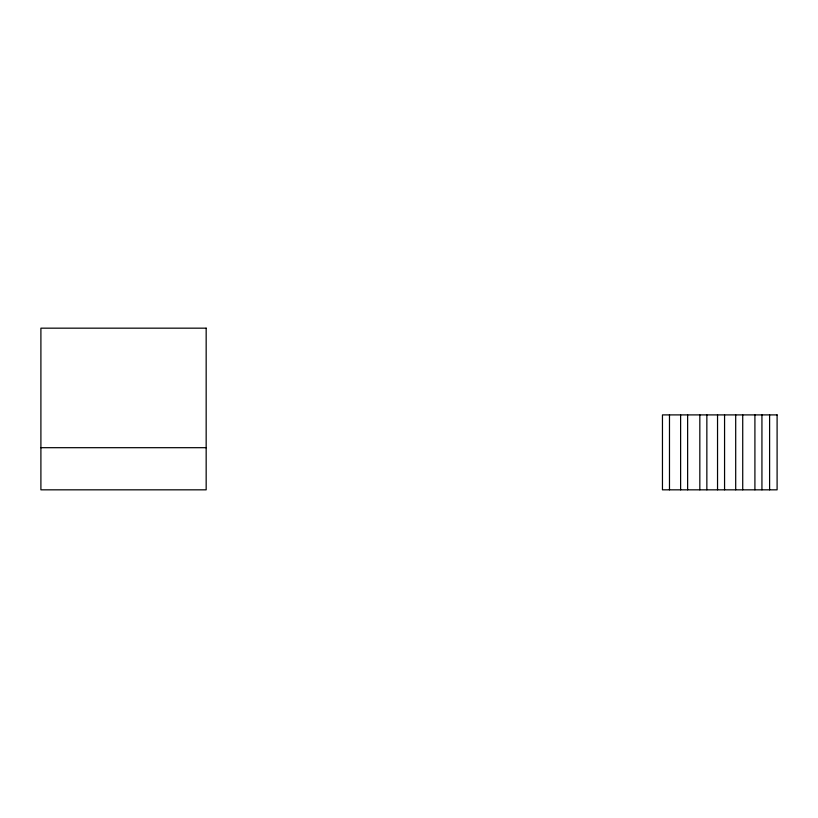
<?xml version="1.0" encoding="UTF-8"?>
<svg xmlns="http://www.w3.org/2000/svg" width="818" height="818" viewBox="0 0 818 818"><rect width="100%" height="100%" fill="white"/><g stroke="black" fill="none" stroke-linecap="round" stroke-linejoin="round"><path stroke-width="1.23" d="M40.9 447.691L206.167 447.691M769.605 414.9L769.605 489.829M761.936 414.9L761.936 489.829M754.912 414.9L754.912 489.829M742.724 414.9L742.724 489.829M735.699 414.9L735.699 489.829M724.564 414.9L724.564 489.829M717.539 414.9L717.539 489.829M706.854 414.9L706.854 489.829M699.83 414.9L699.83 489.829M687.631 414.9L687.631 489.829M680.617 414.9L680.617 489.829M669.482 414.9L669.482 489.829M206.167 328.171L40.9 328.171L40.9 489.829L206.167 489.829L206.167 328.171M777.1 414.9L662.457 414.9L662.457 489.829L777.1 489.829L777.1 414.9"/></g></svg>
